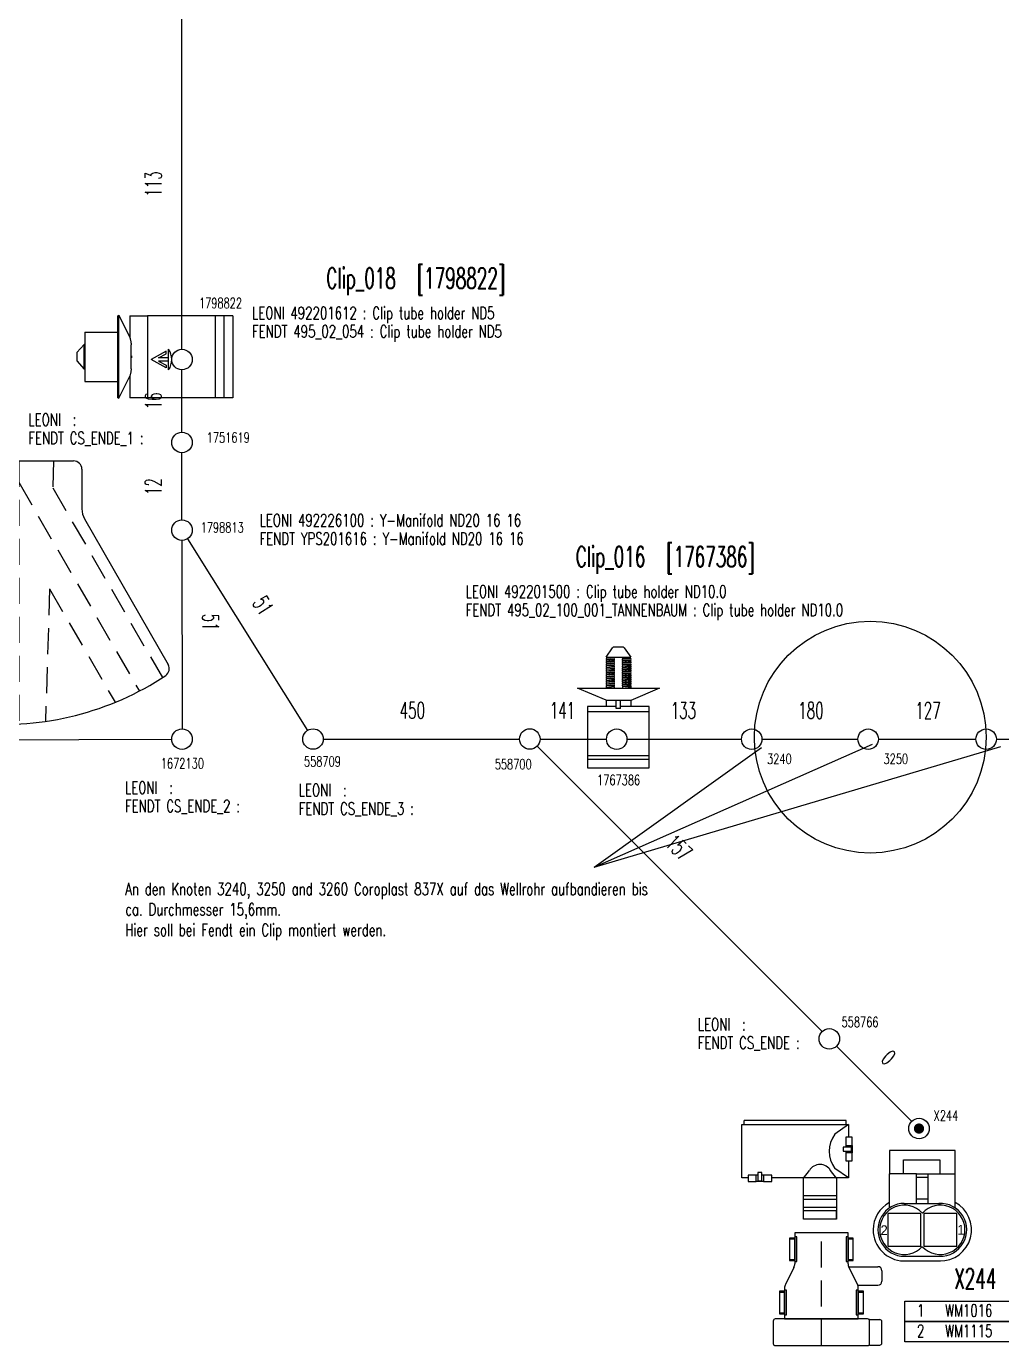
# Model space of a CAD drawing. Header units: millimetres. Extents: x -1 to 4489, y 0 to 1364.
# Drawn here: x 560.1 to 797.9, y 280.5 to 602.4 of the extents above; entities that cross this region are included whole.
import ezdxf

# ---------------------------------------------------------------- set-up
doc = ezdxf.new("R2010")
doc.units = ezdxf.units.MM
doc.linetypes.add('HIDDEN', pattern=[9.525, 6.35, -3.175])
for name, color, linetype in [('A_ACHSEN', 7, 'Continuous'), ('A_FLAECHEN', 7, 'Continuous'), ('Fendt Beschriftung', 1, 'Continuous'), ('LAYER_0', 7, 'Continuous'), ('SYMBOLS', 7, 'Continuous')]:
    doc.layers.add(name, color=color, linetype=linetype)
doc.styles.add('HS-BUNDLE-DIMENSION', font='ROMANS.SHX', dxfattribs={"width": 0.6, "height": 4})
doc.styles.add('HS-COMP-DESCRIPTION', font='ROMANS.SHX', dxfattribs={"width": 0.6, "height": 5})
doc.styles.add('HS-INSULATION-LEGEND', font='ROMANS.SHX', dxfattribs={"width": 0.7, "height": 3})
doc.styles.add('HS-NODE', font='ROMANS.SHX', dxfattribs={"width": 0.7, "height": 2.5})
doc.styles.add('HS-PART-NO', font='ROMANS.SHX', dxfattribs={"width": 0.7, "height": 3})
doc.styles.add('HS-WIRE', font='ROMANS.SHX', dxfattribs={"width": 0.7, "height": 3})
doc.linetypes.add('NW_15_FHW_OPEN', pattern='A,0.0001,["=",Standard,S=0.4,R=0,X=0,Y=-0.2],-0.0001,["[]",Standard,S=0.3,R=0,X=-0.05,Y=-0.15],-0.2', length=0.2002)
doc.linetypes.add('NW_6_FHW_OPEN', pattern='A,0.0001,["=",Standard,S=0.4,R=0,X=0,Y=-0.2],-0.0001,["[]",Standard,S=0.3,R=0,X=-0.05,Y=-0.15],-0.2', length=0.2002)
doc.linetypes.add('NW_8_5_FHW_OPEN', pattern='A,0.0001,["=",Standard,S=0.4,R=0,X=0,Y=-0.2],-0.0001,["[]",Standard,S=0.3,R=0,X=-0.05,Y=-0.15],-0.2', length=0.2002)

# ---------------------------------------------------------------- blocks, each defined once
blk = doc.blocks.new('492201500')
at = {"layer": 'LAYER_0', "color": 7}
for points in [[(4.502, 24.833), (6.104, 27.123)], [(8.491, 27.343), (6.512, 27.343)], [(8.904, 27.123), (10.504, 24.833)], [(6.501, 24.233), (4.495, 24.093), (4.495, 23.823), (6.496, 24.023)], [(6.501, 23.783), (4.495, 23.633), (4.495, 23.363), (6.496, 23.563)], [(6.501, 22.873), (4.495, 22.723), (4.495, 22.453), (6.496, 22.653)], [(6.507, 24.693), (4.501, 24.543), (4.501, 24.273), (6.501, 24.473)], [(6.507, 23.323), (4.501, 23.183), (4.501, 22.903), (6.501, 23.103)], [(4.502, 24.833), (10.504, 24.833)], [(6.507, 24.693), (6.523, 24.833)], [(8.496, 24.693), (8.479, 24.833)], [(8.496, 24.693), (10.504, 24.543), (10.504, 24.273), (8.501, 24.473)], [(8.496, 23.323), (10.504, 23.183), (10.504, 22.903), (8.501, 23.103)], [(8.501, 24.233), (10.504, 24.093), (10.504, 23.823), (8.507, 24.023)], [(8.501, 23.783), (10.504, 23.633), (10.504, 23.363), (8.507, 23.563)], [(8.501, 22.873), (10.504, 22.723), (10.504, 22.453), (8.507, 22.653)], [(6.501, 22.413), (4.495, 22.273), (4.495, 21.993), (6.496, 22.193)], [(6.501, 21.523), (4.495, 21.373), (4.495, 21.103), (6.496, 21.303)], [(6.501, 21.063), (4.495, 20.913), (4.495, 20.643), (6.496, 20.843)], [(6.501, 20.153), (4.495, 20.003), (4.495, 19.733), (6.496, 19.933)], [(6.501, 19.693), (4.495, 19.553), (4.495, 19.273), (6.496, 19.473)], [(6.507, 21.973), (4.501, 21.823), (4.501, 21.553), (6.501, 21.753)], [(6.507, 20.603), (4.501, 20.463), (4.501, 20.183), (6.501, 20.383)], [(8.496, 21.973), (10.504, 21.823), (10.504, 21.553), (8.501, 21.753)], [(8.496, 20.603), (10.504, 20.463), (10.504, 20.183), (8.501, 20.383)], [(8.501, 22.413), (10.504, 22.273), (10.504, 21.993), (8.507, 22.193)], [(8.501, 21.523), (10.504, 21.373), (10.504, 21.103), (8.507, 21.303)], [(8.501, 21.063), (10.504, 20.913), (10.504, 20.643), (8.507, 20.843)], [(8.501, 20.153), (10.504, 20.003), (10.504, 19.733), (8.507, 19.933)], [(8.501, 19.693), (10.504, 19.553), (10.504, 19.273), (8.507, 19.473)], [(4.501, 14.34), (-2.498, 17.343), (17.504, 17.343), (10.504, 14.333)], [(6.501, 18.813), (4.495, 18.673), (4.495, 18.393), (6.496, 18.593)], [(6.501, 18.363), (4.495, 18.213), (4.495, 17.943), (6.496, 18.143)], [(6.507, 19.273), (4.501, 19.123), (4.501, 18.853), (6.501, 19.053)], [(6.507, 17.903), (4.501, 17.753), (4.501, 17.483), (6.501, 17.683)], [(6.501, 17.683), (6.501, 17.343)], [(8.496, 19.273), (10.504, 19.123), (10.504, 18.853), (8.501, 19.053)], [(8.496, 17.903), (10.504, 17.753), (10.504, 17.483), (8.501, 17.683)], [(8.501, 18.813), (10.504, 18.673), (10.504, 18.393), (8.507, 18.593)], [(8.501, 18.363), (10.504, 18.213), (10.504, 17.943), (8.507, 18.143)], [(8.501, 17.683), (8.501, 17.343)], [(4.501, 14.34), (4.501, 12.823)], [(4.501, 14.34), (10.504, 14.34)], [(8.001, 12.323), (8.001, 12.323), (7.001, 12.323), (7.001, 14.34)], [(8.001, 12.323), (8.001, 14.34)], [(10.504, 14.333), (10.504, 12.823)], [(7.001, 12.823), (0, 12.823), (0, -2.177), (15.004, -2.177), (15.004, 12.823), (8.01, 12.823)], [(0, 11.618), (15.004, 11.618)], [(-0.041, 0.894), (15.004, 0.894)], [(-0.041, 0), (15.004, 0)]]:
    blk.add_lwpolyline(points, dxfattribs=at)
for centre, radius, start, end in [((6.512, 26.843), 0.5, 90, 144.89), ((8.491, 26.843), 0.5, 34.903, 90), ((6.456, 23.903), 0.125, 288.84, 71.246), ((6.456, 23.443), 0.125, 288.84, 71.246), ((6.456, 22.533), 0.125, 288.84, 71.246), ((6.461, 24.353), 0.125, 288.84, 71.246), ((6.461, 22.993), 0.125, 288.84, 71.246), ((8.541, 24.353), 0.125, 108.75, 251.16), ((8.541, 22.993), 0.125, 108.75, 251.16), ((8.547, 23.903), 0.125, 108.75, 251.16), ((8.547, 23.443), 0.125, 108.75, 251.16), ((8.547, 22.533), 0.125, 108.75, 251.16), ((6.456, 22.073), 0.125, 288.84, 71.246), ((6.456, 21.183), 0.125, 288.84, 71.246), ((6.456, 20.723), 0.125, 288.84, 71.246), ((6.456, 19.813), 0.125, 288.84, 71.246), ((6.456, 19.353), 0.125, 288.84, 71.246), ((6.461, 21.633), 0.125, 288.84, 71.246), ((6.461, 20.273), 0.125, 288.84, 71.246), ((8.541, 21.633), 0.125, 108.75, 251.16), ((8.541, 20.273), 0.125, 108.75, 251.16), ((8.547, 22.073), 0.125, 108.75, 251.16), ((8.547, 21.183), 0.125, 108.75, 251.16), ((8.547, 20.723), 0.125, 108.75, 251.16), ((8.547, 19.813), 0.125, 108.75, 251.16), ((8.547, 19.353), 0.125, 108.75, 251.16), ((6.456, 18.473), 0.125, 288.84, 71.246), ((6.456, 18.023), 0.125, 288.84, 71.246), ((6.461, 18.933), 0.125, 288.84, 71.246), ((8.541, 18.933), 0.125, 108.75, 251.16), ((8.547, 18.473), 0.125, 108.75, 251.16), ((8.547, 18.023), 0.125, 108.75, 251.16)]:
    blk.add_arc(centre, radius, start, end, dxfattribs=at)
blk = doc.blocks.new('H_FLEX_62', base_point=(61.599, 60.001))
at = {"layer": 'LAYER_0', "color": 7, "linetype": 'HIDDEN'}
for points in [[(62.963, 68.294), (109.24, 95.015)], [(61.599, 60.001), (112.52, 89.401)], [(87.626, 67.523), (115.26, 83.476)], [(56.322, 68.501), (62.963, 68.293)], [(87.626, 67.523), (119.88, 66.515)], [(56.322, 60.001), (120.31, 60.001)], [(56.322, 51.501), (120.58, 53.51)]]:
    blk.add_lwpolyline(points, dxfattribs=at)
at = {"layer": 'LAYER_0', "color": 7}
for points in [[(70.542, 76.043), (106.07, 96.45)], [(58.385, 75.379), (68.052, 75.379)], [(56.385, 49.871), (56.385, 73.379)], [(56.385, 49.871), (120.36, 49.871)], [(57.101, 49.871), (57.532, 49.371)], [(57.532, 49.371), (119.21, 49.371)], [(119.65, 49.871), (119.21, 49.371)]]:
    blk.add_lwpolyline(points, dxfattribs=at)
for centre, radius, start, end in [((107.07, 94.716), 2, 33.583, 119.87), ((49.254, 56.329), 71.399, 354.81, 33.583), ((58.385, 73.379), 2, 90, 180), ((68.052, 80.379), 5, 270, 299.86)]:
    blk.add_arc(centre, radius, start, end, dxfattribs=at)
blk = doc.blocks.new('492226100')
at = {"layer": 'SYMBOLS', "color": 7}
blk.add_blockref('H_FLEX_62', (131.8, 68.58), dxfattribs=at)
blk.add_text('(BLACK)', height=3, dxfattribs=at).set_placement((121.8, 52.95))
blk = doc.blocks.new('418481900')
at = {"layer": 'LAYER_0', "color": 7}
for points in [[(8.19, 21.3), (8.19, 26.96), (-7.83, 26.96), (-7.83, 21.12)], [(-4.41, 21.29), (-4.41, 24.71), (4.4, 24.71), (4.4, 21.29)], [(-1.26, 14.05), (-1.26, 21.3), (-7.89, 21.3)], [(-7.83, 13.05), (-7.83, 21.24)], [(-1.26, 21.3), (1.58, 21.3)], [(-1.26, 20.46), (1.63, 20.46)], [(1.58, 14.05), (1.58, 21.3), (8.21, 21.3)], [(8.15, 13.05), (8.15, 21.24)], [(-4.24, 14.05), (4.56, 14.05)], [(-1.26, 15.19), (1.58, 15.19)], [(-8.24, 3.6), (-0.24, 3.6), (-0.24, 11.61), (-8.24, 11.61), (-8.24, 3.6)], [(0.56, 3.6), (8.56, 3.6), (8.56, 11.61), (0.56, 11.61), (0.56, 3.6)], [(-4.24, 1.16), (4.56, 1.16)], [(-4.24, 0.02), (4.56, 0.02)]]:
    blk.add_lwpolyline(points, dxfattribs=at)
for centre, radius, start, end in [((-4.24, 7.61), 7.59, 118.22, 180), ((-4.24, 7.61), 6.45, 90, 270.03), ((-4.24, 7.61), 6, 42.813, 317.13), ((4.56, 7.61), 6, 223.38, 137.13), ((4.56, 7.61), 6.45, 268.59, 93.125), ((4.56, 7.61), 7.59, 268.59, 61.781), ((-4.24, 7.61), 7.59, 180, 268.88)]:
    blk.add_arc(centre, radius, start, end, dxfattribs=at)
for s, p in [('2', (-10.05, 6.31)), ('1', (8.69, 6.42))]:
    blk.add_text(s, height=2.4, dxfattribs=at).set_placement(p)
blk = doc.blocks.new('418512020')
at = {"layer": 'LAYER_0', "color": 7}
for points in [[(139.62, 95.967), (139.62, 103.5), (126.62, 103.5), (126.62, 95.968)], [(125.36, 102.25), (125.36, 96.747), (126.62, 96.747), (126.62, 102.25), (125.36, 102.25)], [(125.36, 102), (125.36, 96.997), (126.62, 96.997), (126.62, 102), (125.36, 102)], [(126.62, 102.5), (126.62, 96.497), (127.12, 96.497), (127.12, 102.5), (126.62, 102.5)], [(139.12, 102.5), (139.12, 96.497), (139.62, 96.497), (139.62, 102.5), (139.12, 102.5)], [(139.62, 102.25), (139.62, 96.747), (140.88, 96.747), (140.88, 102.25), (139.62, 102.25)], [(139.62, 102), (139.62, 96.996), (140.88, 96.996), (140.88, 102), (139.62, 102)], [(126.41, 95.075), (124.34, 90.935)], [(139.74, 95.259), (146.87, 95.259)], [(139.83, 95.077), (141.91, 90.919)], [(147.87, 94.259), (147.87, 91.736)], [(142, 90.736), (146.87, 90.736)], [(122.86, 89.247), (122.86, 83.747), (124.12, 83.747), (124.12, 89.247), (122.86, 89.247)], [(122.86, 88.996), (122.86, 83.996), (124.12, 83.996), (124.12, 88.996), (122.86, 88.996)], [(124.12, 90.005), (124.12, 82.497), (142.12, 82.497), (142.12, 90.023)], [(124.12, 89.496), (124.12, 83.496), (124.62, 83.496), (124.62, 89.496), (124.12, 89.496)], [(141.62, 89.496), (141.62, 83.496), (142.12, 83.496), (142.12, 89.496), (141.62, 89.496)], [(142.12, 89.246), (142.12, 83.746), (143.38, 83.746), (143.38, 89.246), (142.12, 89.246)], [(142.12, 88.996), (142.12, 83.996), (143.38, 83.996), (143.38, 88.996), (142.12, 88.996)], [(121.37, 81.997), (121.37, 76.497)], [(144.37, 82.497), (121.87, 82.497)], [(144.87, 82.359), (144.71, 82.359)], [(144.87, 82.359), (147.37, 82.359)], [(144.87, 76.497), (144.87, 81.997)], [(147.87, 76.639), (147.87, 81.859)], [(121.87, 75.997), (144.37, 75.997)], [(121.87, 75.997), (144.37, 75.997)], [(121.87, 75.997), (144.37, 75.997)], [(144.86, 76.139), (144.69, 76.139)], [(144.86, 76.139), (147.37, 76.139)]]:
    blk.add_lwpolyline(points, dxfattribs=at)
at = {"layer": 'LAYER_0', "color": 7, "linetype": 'HIDDEN'}
blk.add_lwpolyline([(133.12, 75.997), (133.12, 103.52)], dxfattribs=at)
at = {"layer": 'LAYER_0', "color": 7}
for centre, radius, start, end in [((124.62, 95.968), 2, 333.48, 0), ((141.62, 95.967), 2, 180, 206.43), ((146.87, 94.259), 1, 0, 90), ((126.12, 90.005), 2, 152.42, 180), ((140.12, 90.023), 2, 0, 26.607), ((146.87, 91.736), 1, 270, 0), ((121.87, 81.997), 0.5, 90, 180), ((144.37, 81.997), 0.5, 0, 90), ((147.37, 81.859), 0.5, 0, 90), ((121.87, 76.497), 0.5, 180, 270), ((144.37, 76.497), 0.5, 270, 0), ((147.37, 76.639), 0.5, 270, 0)]:
    blk.add_arc(centre, radius, start, end, dxfattribs=at)
blk = doc.blocks.new('498300010')
at = {"layer": 'LAYER_0', "color": 7}
for points in [[(63.615, 74.886), (62.615, 74.886)], [(62.615, 74.886), (62.615, 50.024)], [(63.627, 75.471), (63.627, 75.489), (66.697, 75.489)], [(63.627, 75.48), (65.946, 72.163)], [(76.627, 50.964), (76.627, 49.489), (63.627, 49.489), (63.627, 75.471)], [(66.699, 74.862), (68.699, 74.862), (68.699, 76.362), (66.699, 76.362), (66.699, 74.862)], [(68.697, 76.362), (66.699, 76.362), (66.699, 74.862), (69.107, 74.862)], [(68.697, 76.362), (70.5, 76.362)], [(69.099, 74.182), (70.099, 74.182), (70.099, 76.182), (69.099, 76.182), (69.099, 74.182)], [(70.099, 74.862), (72.485, 74.862)], [(72.494, 76.362), (70.491, 76.362)], [(72.491, 74.862), (72.491, 76.362), (70.492, 76.362), (70.492, 74.862)], [(72.491, 75.489), (76.627, 75.489), (76.627, 75.471)], [(76.627, 75.471), (74.307, 72.155)], [(76.627, 75.471), (76.627, 56.774)], [(76.655, 72.531), (74.809, 71.104)], [(76.655, 72.531), (86.652, 72.531), (86.652, 64.531), (76.652, 64.531), (76.652, 64.558)], [(80.948, 64.493), (80.948, 72.512)], [(81.777, 64.531), (81.777, 72.512)], [(83.776, 64.531), (83.776, 72.512)], [(86.642, 72.531), (84.642, 72.531)], [(84.642, 72.531), (84.642, 64.493)], [(76.652, 64.531), (74.804, 65.941)], [(83.776, 64.531), (81.777, 64.531)], [(75.981, 56.769), (75.981, 54.769), (77.481, 54.769), (77.481, 56.769), (75.981, 56.769)], [(77.481, 54.77), (77.481, 56.769), (75.981, 56.769), (75.981, 54.36)], [(77.481, 54.77), (77.481, 52.967)], [(75.301, 54.369), (75.301, 53.369), (77.301, 53.369), (77.301, 54.369), (75.301, 54.369)], [(75.981, 53.368), (75.981, 50.982)], [(75.981, 50.976), (77.48, 50.976), (77.48, 52.976), (75.981, 52.976)], [(77.481, 50.974), (77.481, 52.976)], [(63.636, 50.031), (62.636, 50.031)]]:
    blk.add_lwpolyline(points, dxfattribs=at)
for centre, radius, start, end in [((70.127, 77.558), 6.819, 232.14, 307.82), ((76.346, 68.516), 3, 119.73, 239.14)]:
    blk.add_arc(centre, radius, start, end, dxfattribs=at)
blk = doc.blocks.new('A$C2E6414D2')
at = {"linetype": 'Continuous'}
for p, q in [((7.13, 36.28), (13.13, 36.28)), ((7.13, 36.28), (7.15, 36.16)), ((7.13, 36.08), (7.13, 36.28)), ((7.15, 36.16), (7.18, 36.08)), ((9.13, 36.28), (9.13, 36.08)), ((11.13, 36.28), (11.13, 36.08)), ((13.09, 36.08), (13.12, 36.16)), ((13.12, 36.16), (13.13, 36.28)), ((13.13, 36.08), (13.13, 36.28)), ((0.13, 0), (0.13, 20.8)), ((20.13, 20.8), (0.13, 20.8)), ((20.13, 0), (20.13, 20.8)), ((20.13, 4.3), (0.13, 4.3)), ((20.13, 2.2), (0.13, 2.2))]:
    blk.add_line(p, q, dxfattribs=at)
at = {"layer": 'A_ACHSEN', "linetype": 'Continuous'}
for p, q in [((9.13, 38.08), (7.13, 36.28)), ((11.13, 38.08), (9.13, 38.08)), ((11.13, 38.08), (13.13, 36.28)), ((0.13, 28.08), (0, 27.81)), ((0, 27.81), (20.27, 27.81)), ((0, 27.81), (5.42, 25.1)), ((0.13, 28.08), (20.13, 28.08)), ((20.27, 27.81), (14.84, 25.1)), ((20.13, 28.08), (20.27, 27.81)), ((0.13, 20.8), (0.13, 25.1)), ((5.42, 25.1), (0.13, 25.1)), ((5.44, 25.1), (5.42, 25.1)), ((5.47, 25.09), (5.44, 25.1)), ((5.65, 25.05), (5.47, 25.09)), ((5.81, 25.02), (5.65, 25.05)), ((5.98, 24.99), (5.81, 25.02)), ((6.15, 24.95), (5.98, 24.99)), ((6.33, 24.92), (6.15, 24.95)), ((6.51, 24.89), (6.33, 24.92)), ((6.7, 24.86), (6.51, 24.89)), ((6.89, 24.83), (6.7, 24.86)), ((7.09, 24.8), (6.89, 24.83)), ((7.19, 24.78), (7.09, 24.8)), ((7.19, 24.78), (13.07, 24.78)), ((9.88, 24.7), (9.88, 24.78)), ((10.38, 24.7), (9.88, 24.7)), ((10.38, 24.7), (10.38, 24.78)), ((13.18, 24.8), (13.07, 24.78)), ((13.38, 24.83), (13.18, 24.8)), ((13.57, 24.86), (13.38, 24.83)), ((13.76, 24.89), (13.57, 24.86)), ((13.94, 24.92), (13.76, 24.89)), ((14.12, 24.95), (13.94, 24.92)), ((14.29, 24.99), (14.12, 24.95)), ((14.46, 25.02), (14.29, 24.99)), ((14.62, 25.05), (14.46, 25.02)), ((14.8, 25.09), (14.62, 25.05)), ((14.83, 25.1), (14.8, 25.09)), ((14.84, 25.1), (14.83, 25.1)), ((20.13, 25.1), (14.84, 25.1)), ((20.13, 25.1), (20.13, 20.8)), ((20.13, 0), (0.13, 0))]:
    blk.add_line(p, q, dxfattribs=at)
at = {"layer": 'A_FLAECHEN', "linetype": 'Continuous'}
for p, q in [((16.13, 36.08), (4.13, 36.08)), ((4.13, 36.08), (4.13, 28.08)), ((16.13, 36.08), (16.13, 28.08))]:
    blk.add_line(p, q, dxfattribs=at)

msp = doc.modelspace()

# ---------------------------------------------------------------- linework, layer by layer
at = {"color": 7, "linetype": 'NW_15_FHW_OPEN', "ltscale": 8}
for points in [[(598.06, 523.63), (598.06, 618)], [(598.06, 503.38), (598.06, 518.63)]]:
    msp.add_lwpolyline(points, dxfattribs=at)
at = {"color": 5, "linetype": 'Continuous'}
for points in [[(594.81, 521.5), (592.31, 521.5), (594.18, 522.5), (594.18, 523.13), (590.56, 521.13)], [(594.81, 518.63), (594.81, 523.63)], [(594.81, 520.75), (592.31, 520.75), (594.18, 519.75), (594.18, 519.13), (590.56, 521.13)]]:
    msp.add_lwpolyline(points, dxfattribs=at)
at = {"color": 7, "ltscale": 8}
for points in [[(598.06, 482), (598.06, 498.38)], [(598.06, 477), (598.07, 430.99)], [(599.38, 477.38), (628.69, 430.63)], [(757.69, 353.58), (776.03, 335.23)]]:
    msp.add_lwpolyline(points, dxfattribs=at)
at = {"color": 7, "linetype": 'NW_8_5_FHW_OPEN', "ltscale": 8}
for points in [[(504.74, 428.18), (595.57, 428.48)], [(632.52, 428.51), (680.38, 428.52)], [(685.38, 428.51), (701.58, 428.48)], [(706.58, 428.48), (734.5, 428.48)], [(739.5, 428.48), (762.89, 428.48)], [(767.89, 428.48), (791.67, 428.48)], [(796.67, 428.48), (819.41, 428.48)]]:
    msp.add_lwpolyline(points, dxfattribs=at)
at = {"color": 7, "linetype": 'NW_6_FHW_OPEN', "ltscale": 8}
msp.add_lwpolyline([(684.64, 426.75), (754.15, 357.12)], dxfattribs=at)
at = {"color": 7, "linetype": 'Continuous'}
msp.add_lwpolyline([(777.17, 333.47, 1.25, 1.25, 1), (778.42, 333.47, 1.25, 1.25, 1)], format="xyseb", close=True, dxfattribs=at)
for points in [[(774.37, 286.37), (774.37, 291.35), (856.77, 291.35), (856.77, 286.37), (774.37, 286.37)], [(774.37, 281.39), (774.37, 286.37), (856.77, 286.37), (856.77, 281.39), (774.37, 281.39)]]:
    msp.add_lwpolyline(points, dxfattribs=at)
for centre in [(598.06, 521.13), (598.06, 500.88), (598.06, 479.5), (598.07, 428.49), (630.02, 428.51), (682.88, 428.52), (704.08, 428.48), (737, 428.48), (765.39, 428.48), (794.17, 428.48), (755.92, 355.35), (777.8, 333.47)]:
    msp.add_circle(centre, 2.5, dxfattribs=at)
at = {"color": 5, "linetype": 'Continuous'}
msp.add_arc((591.02, 521.13), 4.54, 326.6015, 33.3985, dxfattribs=at)
at = {"layer": 'Fendt Beschriftung'}
for q in [(766.43, 427.3), (797.73, 426.7), (739.39, 426.46)]:
    msp.add_line((698.62, 397.24), q, dxfattribs=at)
msp.add_circle((765.91, 428.98), 28.27, dxfattribs=at)

# ---------------------------------------------------------------- block references
for name, p, rotation in [('A$C2E6414D2', (610.47, 511.67), 90), ('492226100', (489.68, 622.96), 270.0000011238745), ('498300010', (685.13, 398.05), 270)]:
    msp.add_blockref(name, p, dxfattribs=dict(rotation=rotation))
for name, p in [('492201500', (696.98, 423.63)), ('418481900', (778.45, 301.15)), ('418512020', (620.88, 204.51))]:
    msp.add_blockref(name, p)

# ---------------------------------------------------------------- texts
at = {"color": 1, "linetype": 'Continuous', "ltscale": 8, "style": 'HS-BUNDLE-DIMENSION', "width": 0.6}
for s, rotation, p in [('113', 90, (593.06, 560.87)), ('16', 90, (593.06, 508.98)), ('12', 90, (593.06, 488.05)), ('51', 302.0789, (615.08, 461.76)), ('51', 270.0127, (603.06, 459.1)), ('450', 0.0105, (651.16, 433.51)), ('141', 359.8848, (687.75, 433.5)), ('157', 314.9488, (715.63, 402.78)), ('0', 315, (768.21, 350.13))]:
    msp.add_text(s, height=4, rotation=rotation, dxfattribs=at).set_placement(p)
at = {"color": 5, "linetype": 'Continuous'}
for s, height, style, width, p in [(' [1798822]', 5, 'HS-COMP-DESCRIPTION', 0.6, (653.25, 538.48)), ('1798822', 2.5, 'HS-NODE', 0.7, (602.2, 533.65)), ('1751619', 2.5, 'HS-NODE', 0.7, (604.11, 500.84)), ('1798813', 2.5, 'HS-NODE', 0.7, (602.61, 478.89)), (' [1767386]', 5, 'HS-COMP-DESCRIPTION', 0.6, (714.08, 470.51)), ('3240', 2.5, 'HS-NODE', 0.7, (740.75, 422.43)), ('3250', 2.5, 'HS-NODE', 0.7, (769.14, 422.43)), ('1672130', 2.5, 'HS-NODE', 0.7, (592.91, 421.33)), ('558709', 2.5, 'HS-NODE', 0.7, (627.81, 421.79)), ('558700', 2.5, 'HS-NODE', 0.7, (674.34, 421.13)), ('1767386', 2.5, 'HS-NODE', 0.7, (699.3, 417.28)), ('558766', 2.5, 'HS-NODE', 0.7, (758.92, 358.22)), ('X244', 2.5, 'HS-NODE', 0.7, (781.37, 335.39))]:
    msp.add_text(s, height=height, dxfattribs=dict(at, style=style, width=width)).set_placement(p)
at = {"color": 42, "linetype": 'Continuous', "style": 'HS-COMP-DESCRIPTION', "width": 0.6}
for s, p in [('Clip_018', (633.25, 538.48)), ('Clip_016', (694.08, 470.51)), ('X244', (786.38, 294.35))]:
    msp.add_text(s, height=5, dxfattribs=at).set_placement(p)
at = {"color": 200, "linetype": 'Continuous', "style": 'HS-PART-NO', "width": 0.7}
for s, p in [('LEONI 492201612 : Clip tube holder ND5', (615.14, 530.98)), ('FENDT 495_02_054 : Clip tube holder ND5', (615.14, 526.48)), ('LEONI  :', (560.6, 504.96)), ('FENDT CS_ENDE_1 :', (560.6, 500.46)), ('LEONI 492226100 : Y-Manifold ND20 16 16', (616.97, 480.41)), ('FENDT YPS201616 : Y-Manifold ND20 16 16', (616.97, 475.91)), ('LEONI 492201500 : Clip tube holder ND10.0', (667.23, 463.01)), ('FENDT 495_02_100_001_TANNENBAUM : Clip tube holder ND10.0', (667.23, 458.51)), ('LEONI  :', (584.15, 415.16)), ('LEONI  :', (626.53, 414.55)), ('FENDT CS_ENDE_2 :', (584.15, 410.66)), ('FENDT CS_ENDE_3 :', (626.53, 410.05)), ('LEONI  :', (723.85, 357.4)), ('FENDT CS_ENDE :', (723.85, 352.9))]:
    msp.add_text(s, height=3, dxfattribs=at).set_placement(p)
at = {"color": 1, "linetype": 'Continuous', "ltscale": 8, "style": 'HS-BUNDLE-DIMENSION', "width": 0.6}
for s, p in [('133', (717.25, 433.48)), ('180', (748.36, 433.48)), ('127', (776.9, 433.48))]:
    msp.add_text(s, height=4, dxfattribs=at).set_placement(p)
at = {"color": 7, "linetype": 'Continuous', "style": 'HS-WIRE', "width": 0.7}
for s, p in [(' 1  ', (775.87, 287.57)), (' 2  ', (775.87, 282.59))]:
    msp.add_text(s, height=3, dxfattribs=at).set_placement(p)
at = {"color": 92, "linetype": 'Continuous', "style": 'HS-WIRE', "width": 0.7}
for s, p in [('WM1016 ', (784.17, 287.57)), ('WM1115 ', (784.17, 282.59))]:
    msp.add_text(s, height=3, dxfattribs=at).set_placement(p)
at = {"layer": 'Fendt Beschriftung', "insert": (584.22, 393.44), "char_height": 3, "width": 138.7027, "attachment_point": 1, "style": 'HS-INSULATION-LEGEND'}
msp.add_mtext('{\\Fromans.shx|c1;An den Knoten 3240, 3250 and 3260} Coroplast 837X auf das Wellrohr aufbandieren bis ca. Durchmesser 15,6mm.\\PHier soll bei Fendt ein Clip montiert werden.', dxfattribs=at)

doc.saveas('drawing.dxf')
